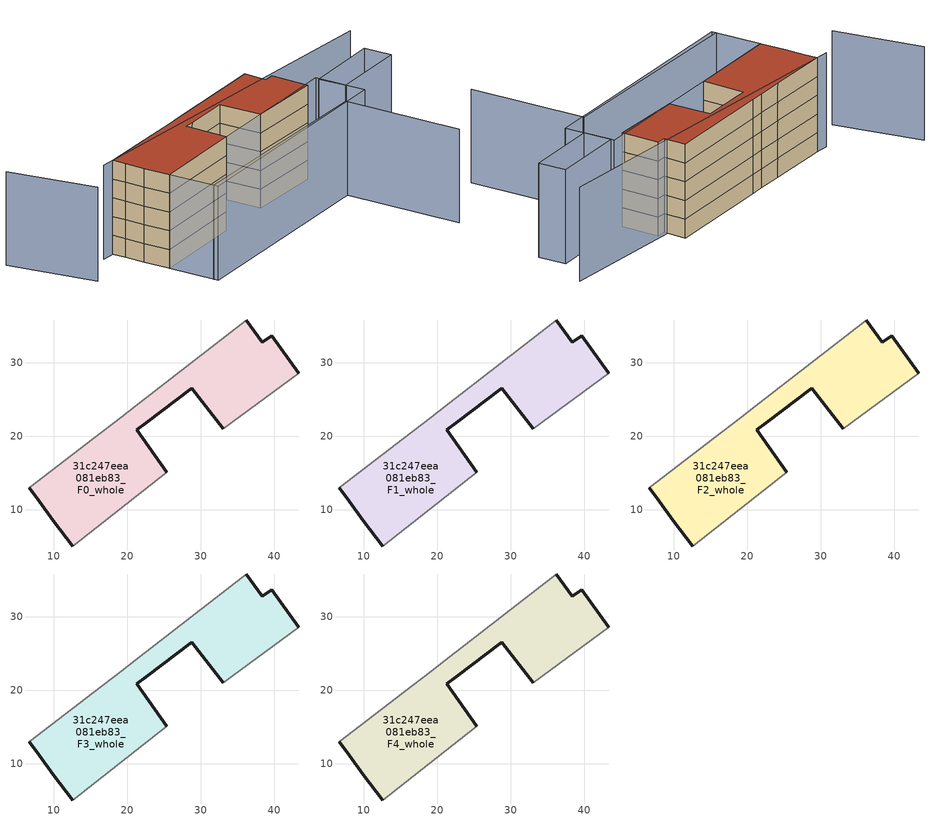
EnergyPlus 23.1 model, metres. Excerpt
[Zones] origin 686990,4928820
31c247eea081eb83_F0_whole
 floor ground (EU_floor_Construction): 39.7,33.67 43.34,28.52 33.08,20.97 28.77,26.51 22.63,21.81 21.3,20.86 25.41,15.1 12.59,5.03 9.93,8.47 8.01,11.13 6.7,12.95 15.47,19.68 19.19,22.53 21.12,24.03 36.24,35.79 38.39,32.75 z0
 wall outside (EU_wall_Construction): 25.41,15.1 21.3,20.86 22.63,21.81 28.77,26.51 33.08,20.97 / 43.34,28.52 39.7,33.67 38.39,32.75 36.24,35.79 / 6.7,12.95 8.01,11.13 9.93,8.47 12.59,5.03 z0:3
 wall adiabatic (EU_wall_Construction): 12.59,5.03 25.41,15.1 / 33.08,20.97 43.34,28.52 / 36.24,35.79 21.12,24.03 19.19,22.53 15.47,19.68 6.7,12.95 z0:3
31c247eea081eb83_F1_whole
 floor to 31c247eea081eb83_F0_whole (EU_floor_Construction): 39.7,33.67 43.34,28.52 33.08,20.97 28.77,26.51 22.63,21.81 21.3,20.86 25.41,15.1 12.59,5.03 9.93,8.47 8.01,11.13 6.7,12.95 15.47,19.68 19.19,22.53 21.12,24.03 36.24,35.79 38.39,32.75 z3
 wall outside (EU_wall_Construction): 25.41,15.1 21.3,20.86 22.63,21.81 28.77,26.51 33.08,20.97 / 43.34,28.52 39.7,33.67 38.39,32.75 36.24,35.79 / 6.7,12.95 8.01,11.13 9.93,8.47 12.59,5.03 z3:6
 wall adiabatic (EU_wall_Construction): 12.59,5.03 25.41,15.1 / 33.08,20.97 43.34,28.52 / 36.24,35.79 21.12,24.03 19.19,22.53 15.47,19.68 6.7,12.95 z3:6
31c247eea081eb83_F2_whole
 floor to 31c247eea081eb83_F1_whole (EU_floor_Construction): 39.7,33.67 43.34,28.52 33.08,20.97 28.77,26.51 22.63,21.81 21.3,20.86 25.41,15.1 12.59,5.03 9.93,8.47 8.01,11.13 6.7,12.95 15.47,19.68 19.19,22.53 21.12,24.03 36.24,35.79 38.39,32.75 z6
 wall outside (EU_wall_Construction): 25.41,15.1 21.3,20.86 22.63,21.81 28.77,26.51 33.08,20.97 / 43.34,28.52 39.7,33.67 38.39,32.75 36.24,35.79 / 6.7,12.95 8.01,11.13 9.93,8.47 12.59,5.03 z6:9
 wall adiabatic (EU_wall_Construction): 12.59,5.03 25.41,15.1 / 33.08,20.97 43.34,28.52 / 36.24,35.79 21.12,24.03 19.19,22.53 15.47,19.68 6.7,12.95 z6:9
31c247eea081eb83_F3_whole
 floor to 31c247eea081eb83_F2_whole (EU_floor_Construction): 39.7,33.67 43.34,28.52 33.08,20.97 28.77,26.51 22.63,21.81 21.3,20.86 25.41,15.1 12.59,5.03 9.93,8.47 8.01,11.13 6.7,12.95 15.47,19.68 19.19,22.53 21.12,24.03 36.24,35.79 38.39,32.75 z9
 wall outside (EU_wall_Construction): 25.41,15.1 21.3,20.86 22.63,21.81 28.77,26.51 33.08,20.97 / 43.34,28.52 39.7,33.67 38.39,32.75 36.24,35.79 / 6.7,12.95 8.01,11.13 9.93,8.47 12.59,5.03 z9:12
 wall adiabatic (EU_wall_Construction): 12.59,5.03 25.41,15.1 / 33.08,20.97 43.34,28.52 / 36.24,35.79 21.12,24.03 19.19,22.53 15.47,19.68 6.7,12.95 z9:12
31c247eea081eb83_F4_whole
 floor to 31c247eea081eb83_F3_whole (EU_floor_Construction): 39.7,33.67 43.34,28.52 33.08,20.97 28.77,26.51 22.63,21.81 21.3,20.86 25.41,15.1 12.59,5.03 9.93,8.47 8.01,11.13 6.7,12.95 15.47,19.68 19.19,22.53 21.12,24.03 36.24,35.79 38.39,32.75 z12
 wall outside (EU_wall_Construction): 25.41,15.1 21.3,20.86 22.63,21.81 28.77,26.51 33.08,20.97 / 43.34,28.52 39.7,33.67 38.39,32.75 36.24,35.79 / 6.7,12.95 8.01,11.13 9.93,8.47 12.59,5.03 z12:15
 wall adiabatic (EU_wall_Construction): 12.59,5.03 25.41,15.1 / 33.08,20.97 43.34,28.52 / 36.24,35.79 21.12,24.03 19.19,22.53 15.47,19.68 6.7,12.95 z12:15
 roof outside (EU_roof_Construction): 33.08,20.97 43.34,28.52 39.7,33.67 38.39,32.75 36.24,35.79 21.12,24.03 19.19,22.53 15.47,19.68 6.7,12.95 8.01,11.13 9.93,8.47 12.59,5.03 25.41,15.1 21.3,20.86 22.63,21.81 28.77,26.51 z15
shading: -9.42,14.71 1.05,4.49 / 17.25,-0.97 46.48,21.13 / 46.48,21.13 58.29,5.51 / 56.36,45.06 4.79,11.72 / 50.59,24.01 17.72,-1.59 / 17.72,-1.59 12.53,5.08 / 12.53,5.08 45.4,30.67 / 45.4,30.67 50.59,24.01 / 45.68,30.14 55.96,38.3 / 55.96,38.3 58.85,34.65 / 58.85,34.65 48.57,26.49 / 48.57,26.49 45.68,30.14 z0:15
[Building]
EU S2 Campaign: North Axis=0; Terrain=City; Solar Distribution=FullExterior
[Site:Location]
Bologna: Latitude=44.5; Longitude=11.25; Time Zone=1; Elevation=37
[SizingPeriod:WeatherFileDays]
AnnualSizingPeriod: Begin Month=1; Begin Day of Month=1; End Month=12; End Day of Month=31; Day of Week for Start Day=Monday; Use Weather File Daylight Saving Period=No; Use Weather File Rain and Snow Indicators=No
[MATERIAL]
EU_InternalMass_Material: Roughness=MediumRough; Thickness=0.1; Conductivity=1; Density=1800; Specific Heat=900; Thermal Absorptance=0.9; Solar Absorptance=0.7; Visible Absorptance=0.7
[MATERIAL:NOMASS] Roughness=MediumRough; Thermal Absorptance=0.9; Solar Absorptance=0.7; Visible Absorptance=0.7
Name | Thermal Resistance
EU_wall_NoMass | 0.905828
EU_roof_NoMass | 0.37593
EU_floor_NoMass | 0.67114
[CONSTRUCTION]
EU_wall_Construction: EU_wall_NoMass
EU_roof_Construction: EU_roof_NoMass
EU_floor_Construction: EU_floor_NoMass
EU_InternalMass_Construction: EU_InternalMass_Material
[ZONE] Type=1; Multiplier=1; Ceiling Height=autocalculate; Floor Area=autocalculate; Part of Total Floor Area=Yes
Name | Volume
31c247eea081eb83_F0_whole | 925.526
31c247eea081eb83_F1_whole; 31c247eea081eb83_F2_whole; 31c247eea081eb83_F3_whole; 31c247eea081eb83_F4_whole | 925.524
[INTERNALMASS] Construction=EU_InternalMass_Construction; Surface Area=308.508
Name | Zone or ZoneList
31c247eea081eb83_F0_whole_EU_InternalMass | 31c247eea081eb83_F0_whole
31c247eea081eb83_F1_whole_EU_InternalMass | 31c247eea081eb83_F1_whole
31c247eea081eb83_F2_whole_EU_InternalMass | 31c247eea081eb83_F2_whole
31c247eea081eb83_F3_whole_EU_InternalMass | 31c247eea081eb83_F3_whole
31c247eea081eb83_F4_whole_EU_InternalMass | 31c247eea081eb83_F4_whole
[OTHEREQUIPMENT] Fuel Type=Electricity; Design Level Calculation Method=Watts/Area; Power per Zone Floor Area=1; Fraction Latent=0; Fraction Radiant=0; Fraction Lost=0; Carbon Dioxide Generation Rate=0; EndUse Subcategory=EU_Step8_InternalGains
Name | Zone or ZoneList or Space or SpaceList | Schedule
EU_Step8_InternalGain_31c247eea081eb83_F0_whole_f000 | 31c247eea081eb83_F0_whole | EU_Step8_GainSchedule_31c247eea081eb83_F0_whole_f000
EU_Step8_InternalGain_31c247eea081eb83_F1_whole_f000 | 31c247eea081eb83_F1_whole | EU_Step8_GainSchedule_31c247eea081eb83_F1_whole_f000
EU_Step8_InternalGain_31c247eea081eb83_F2_whole_f000 | 31c247eea081eb83_F2_whole | EU_Step8_GainSchedule_31c247eea081eb83_F2_whole_f000
EU_Step8_InternalGain_31c247eea081eb83_F3_whole_f000 | 31c247eea081eb83_F3_whole | EU_Step8_GainSchedule_31c247eea081eb83_F3_whole_f000
EU_Step8_InternalGain_31c247eea081eb83_F4_whole_f000 | 31c247eea081eb83_F4_whole | EU_Step8_GainSchedule_31c247eea081eb83_F4_whole_f000
[ZONEVENTILATION:DESIGNFLOWRATE] Schedule=EU_AlwaysOn; Design Flow Rate Calculation Method=AirChanges/Hour; Air Changes per Hour=0.73129; Ventilation Type=Natural; Fan Pressure Rise=0; Fan Total Efficiency=1; Constant Term Coefficient=1; Temperature Term Coefficient=0; Velocity Term Coefficient=0; Velocity Squared Term Coefficient=0; Minimum Indoor Temperature=-100; Maximum Indoor Temperature=100; Delta Temperature=-100; Minimum Outdoor Temperature=-100; Maximum Outdoor Temperature=100; Maximum Wind Speed=40
Name | Zone or ZoneList or Space or SpaceList
EU_ConstantAir_31c247eea081eb83_F0_whole | 31c247eea081eb83_F0_whole
EU_ConstantAir_31c247eea081eb83_F1_whole | 31c247eea081eb83_F1_whole
EU_ConstantAir_31c247eea081eb83_F2_whole | 31c247eea081eb83_F2_whole
EU_ConstantAir_31c247eea081eb83_F3_whole | 31c247eea081eb83_F3_whole
EU_ConstantAir_31c247eea081eb83_F4_whole | 31c247eea081eb83_F4_whole
[HVACTEMPLATE:THERMOSTAT] Constant Heating Setpoint=20; Constant Cooling Setpoint=50
EU_HeatOnly_31c247eea081eb83_F0_whole; EU_HeatOnly_31c247eea081eb83_F1_whole; EU_HeatOnly_31c247eea081eb83_F2_whole; EU_HeatOnly_31c247eea081eb83_F3_whole; EU_HeatOnly_31c247eea081eb83_F4_whole
[HVACTEMPLATE:ZONE:IDEALLOADSAIRSYSTEM] System Availability Schedule=EU_AlwaysOn; Maximum Heating Supply Air Temperature=50; Minimum Cooling Supply Air Temperature=13; Maximum Heating Supply Air Humidity Ratio=0.0156; Minimum Cooling Supply Air Humidity Ratio=0.0077; Heating Limit=NoLimit; Cooling Limit=NoLimit; Heating Availability Schedule=EU_AlwaysOn; Cooling Availability Schedule=EU_CoolingOff; Dehumidification Control Type=ConstantSensibleHeatRatio; Cooling Sensible Heat Ratio=0.7; Dehumidification Setpoint=60; Humidification Control Type=None; Humidification Setpoint=30; Outdoor Air Method=None; Outdoor Air Flow Rate per Person=0.00944; Outdoor Air Flow Rate per Zone Floor Area=0; Outdoor Air Flow Rate per Zone=0; Demand Controlled Ventilation Type=None; Outdoor Air Economizer Type=NoEconomizer; Heat Recovery Type=None; Sensible Heat Recovery Effectiveness=0.7; Latent Heat Recovery Effectiveness=0.65
Name | Template Thermostat
31c247eea081eb83_F0_whole | EU_HeatOnly_31c247eea081eb83_F0_whole
31c247eea081eb83_F1_whole | EU_HeatOnly_31c247eea081eb83_F1_whole
31c247eea081eb83_F2_whole | EU_HeatOnly_31c247eea081eb83_F2_whole
31c247eea081eb83_F3_whole | EU_HeatOnly_31c247eea081eb83_F3_whole
31c247eea081eb83_F4_whole | EU_HeatOnly_31c247eea081eb83_F4_whole
[SIZING:ZONE] Zone Cooling Design Supply Air Temperature Input Method=SupplyAirTemperature; Zone Cooling Design Supply Air Temperature=13; Zone Heating Design Supply Air Temperature Input Method=SupplyAirTemperature; Zone Heating Design Supply Air Temperature=50; Zone Cooling Design Supply Air Humidity Ratio=0.008; Zone Heating Design Supply Air Humidity Ratio=0.008; Cooling Design Air Flow Method=DesignDay; Cooling Design Air Flow Rate=0; Cooling Minimum Air Flow per Zone Floor Area=0.000762; Cooling Minimum Air Flow=0; Cooling Minimum Air Flow Fraction=0.2; Heating Design Air Flow Method=DesignDay; Heating Design Air Flow Rate=0; Heating Maximum Air Flow per Zone Floor Area=0.002032; Heating Maximum Air Flow=0.141576; Heating Maximum Air Flow Fraction=0.3; Account for Dedicated Outdoor Air System=No; Dedicated Outdoor Air System Control Strategy=NeutralSupplyAir; Dedicated Outdoor Air Low Setpoint Temperature for Design=autosize; Dedicated Outdoor Air High Setpoint Temperature for Design=autosize; Zone Load Sizing Method=Sensible Load Only No Latent Load; Zone Latent Cooling Design Supply Air Humidity Ratio Input Method=HumidityRatioDifference; Zone Cooling Design Supply Air Humidity Ratio Difference=0.005; Zone Latent Heating Design Supply Air Humidity Ratio Input Method=HumidityRatioDifference; Zone Humidification Design Supply Air Humidity Ratio Difference=0.005
31c247eea081eb83_F0_whole; 31c247eea081eb83_F1_whole; 31c247eea081eb83_F2_whole; 31c247eea081eb83_F3_whole; 31c247eea081eb83_F4_whole
[SCHEDULE:CONSTANT]
Name | Hourly Value
EU_AlwaysOn | 1
EU_CoolingOff | 0
[SCHEDULE:FILE] Column Number=1; Rows to Skip at Top=0; Number of Hours of Data=8760; Column Separator=Comma; Interpolate to Timestep=No; Minutes per Item=60; Adjust Schedule for Daylight Savings=Yes
Name | File
EU_Step8_GainSchedule_31c247eea081eb83_F0_whole_f000 | ../../schedules/31c247eea081eb83/31c247eea081eb83_F0_whole_f000_gain.csv
EU_Step8_GainSchedule_31c247eea081eb83_F1_whole_f000 | ../../schedules/31c247eea081eb83/31c247eea081eb83_F1_whole_f000_gain.csv
EU_Step8_GainSchedule_31c247eea081eb83_F2_whole_f000 | ../../schedules/31c247eea081eb83/31c247eea081eb83_F2_whole_f000_gain.csv
EU_Step8_GainSchedule_31c247eea081eb83_F3_whole_f000 | ../../schedules/31c247eea081eb83/31c247eea081eb83_F3_whole_f000_gain.csv
EU_Step8_GainSchedule_31c247eea081eb83_F4_whole_f000 | ../../schedules/31c247eea081eb83/31c247eea081eb83_F4_whole_f000_gain.csv
